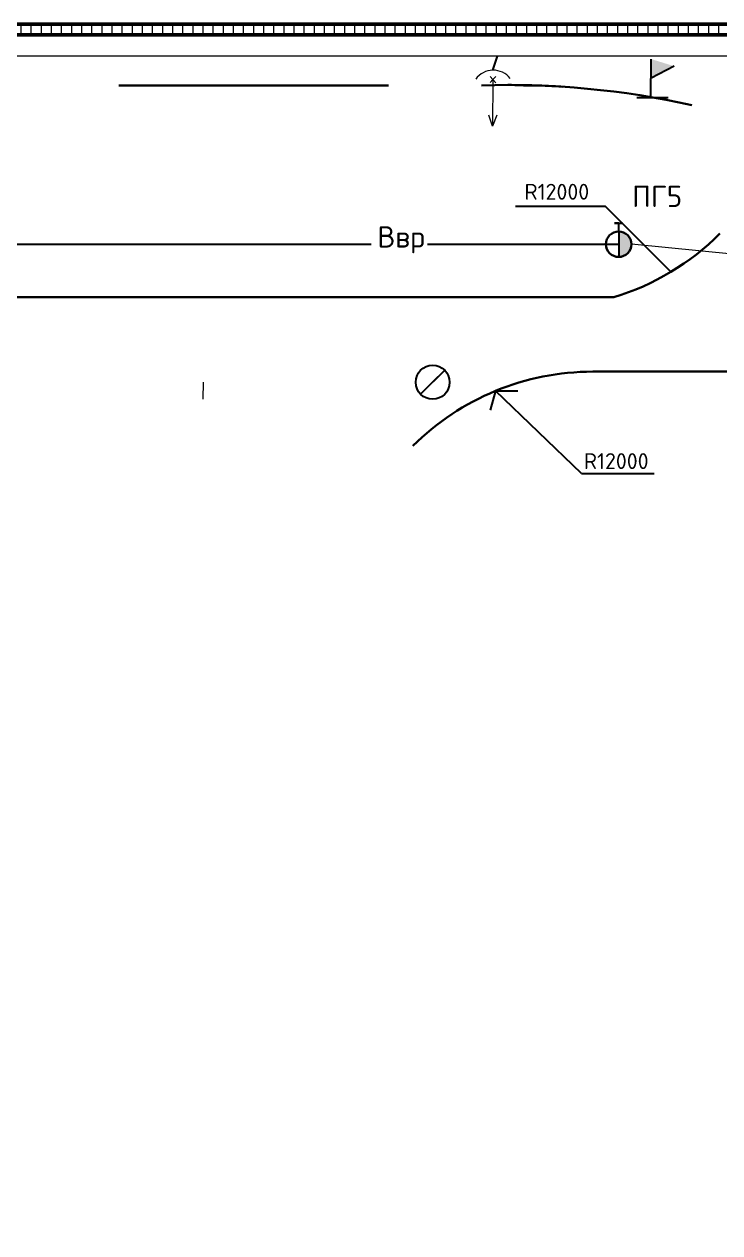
# Model space of a CAD drawing. Header units: millimetres. Extents: x -782 to 10910, y 3841 to 9763.
# Drawn here: x 1863.6 to 1929.1, y 7282.5 to 7396.3 of the extents above; entities that cross this region are included whole.
import ezdxf

# ---------------------------------------------------------------- set-up
doc = ezdxf.new("R2010")
doc.units = ezdxf.units.MM
doc.linetypes.add('штриховая2', pattern=[9.525, 6.35, -3.175])
doc.layers.add('1', color=7, linetype='Continuous')
for name, color, linetype, lineweight in [('желтый', 2, 'Continuous', 30), ('красный', 1, 'Continuous', 30), ('Тонкая 0.3', 140, 'Continuous', 25)]:
    doc.layers.add(name, color=color, linetype=linetype, lineweight=lineweight)
doc.styles.add('Isocpeur', font='isocpeur.ttf')

msp = doc.modelspace()

# ---------------------------------------------------------------- hatches: boundary and pattern name
at = {"lineweight": 20}
h = msp.add_hatch(dxfattribs=at)
h.set_pattern_fill('ANSI31', color=256, scale=0.3, angle=45)
h.set_pattern_definition([(90, (-526.49585, 4063.574), (-0.9525, 2e-16), [])])
h.paths.add_polyline_path([(1984.791694, 7396.313074), (1983.791694, 7396.313074), (1653.199057, 7396.313074), (1654.199057, 7395.313074), (1983.791694, 7395.313074)])
h.paths.add_polyline_path([(1983.791694, 7123.37012), (1654.199057, 7123.37012), (1653.199057, 7122.37012), (1984.791694, 7122.37012)])
at = {"lineweight": 25}
h = msp.add_hatch(color=256, dxfattribs=at)
h.dxf.hatch_style = 1
h.paths.add_polyline_path([(1920.812523, 7375.584232, 0.4142135624), (1919.612525, 7376.78423), (1919.612525, 7374.384234, 0.4142135624)])
at = {"layer": 'Тонкая 0.3', "ltscale": 5}
msp.add_hatch(color=7, dxfattribs=at).paths.add_polyline_path([(1922.672785, 7393.028496), (1922.659057, 7391.237309), (1924.846207, 7392.350542)])

# ---------------------------------------------------------------- linework, layer by layer
at = {"lineweight": 50}
msp.add_line((1653.199057, 7396.313074), (1983.791694, 7396.313074), dxfattribs=at)
at = {"color": 240, "lineweight": 20, "true_color": 0xed1f24}
msp.add_line((1981.791694, 7393.313027), (1818.66911, 7393.313027), dxfattribs=at)
at = {"color": 1, "lineweight": 25}
msp.add_line((1907.756099, 7391.978322), (1908.199041, 7393.313027), dxfattribs=at)
at = {"linetype": 'штриховая2', "lineweight": 30, "ltscale": 4}
msp.add_line((1720.135747, 7390.584232), (1911.742956, 7390.543775), dxfattribs=at)
at = {"lineweight": 25}
for p, q in [((1918.357951, 7379.126853), (1909.903163, 7379.126853)), ((1924.513216, 7372.971588), (1918.357951, 7379.126853)), ((1919.612525, 7377.584229), (1919.212526, 7377.584229)), ((1919.212526, 7377.584229), (1920.012524, 7377.584229)), ((1919.612525, 7376.78423), (1919.612525, 7377.584229)), ((1919.612525, 7376.78423), (1919.612525, 7374.384234)), ((1903.221577, 7363.715601), (1900.958839, 7361.452863)), ((1902.090208, 7362.584232), (1903.221577, 7363.715601)), ((1908.004749, 7361.765421), (1907.520175, 7359.956964)), ((1916.12054, 7353.985367), (1908.004749, 7361.765421)), ((1908.004749, 7361.765421), (1910.120388, 7361.765421)), ((1916.12054, 7353.985367), (1922.952418, 7353.985367))]:
    msp.add_line(p, q, dxfattribs=at)
at = {"color": 5, "lineweight": 25}
for p, q in [((1783.311185, 7375.584232), (1896.281936, 7375.584232)), ((1901.589733, 7375.584232), (1919.612525, 7375.584232))]:
    msp.add_line(p, q, dxfattribs=at)
at = {"color": 5, "lineweight": 20}
msp.add_line((1930.65075, 7374.60632), (1920.812523, 7375.584232), dxfattribs=at)
at = {"lineweight": 30}
for p, q in [((1688.199057, 7370.584232), (1919.146265, 7370.590803)), ((1934.767368, 7363.584232), (1917.169619, 7363.584232))]:
    msp.add_line(p, q, dxfattribs=at)
at = {"lineweight": 13}
msp.add_line((1880.467931, 7362.584232), (1880.444895, 7360.9844), dxfattribs=at)
at = {"lineweight": 50}
msp.add_lwpolyline([(1654.199057, 7153.584719), (1654.199057, 7395.313074), (1983.791694, 7395.313074), (1983.791694, 7370.584232)], dxfattribs=at)
at = {"lineweight": 25}
msp.add_circle((1902.090208, 7362.584232), 1.599997, dxfattribs=at)
at = {"linetype": 'штриховая2', "lineweight": 30, "ltscale": 4}
for start, end in [(77.49619623, 91.79804582), (86.35551781, 90)]:
    msp.add_arc((1909.199057, 7310.584232), 80, start, end, dxfattribs=at)
at = {"lineweight": 30}
for centre, start, end in [((1912.170946, 7393.554795), 286.89617377, 315), ((1917.169619, 7339.584232), 90, 134.89907344)]:
    msp.add_arc(centre, 24, start, end, dxfattribs=at)
at = {"layer": 'желтый', "color": 5}
msp.add_circle((1919.612525, 7375.584232), 1.199998, dxfattribs=at)
at = {"layer": 'красный', "color": 1, "lineweight": 20}
for p, q in [((1907.768416, 7391.101328), (1907.500026, 7390.807481)), ((1907.768416, 7391.101328), (1907.504813, 7391.399477)), ((1907.768416, 7391.101328), (1907.732758, 7386.691479)), ((1907.768416, 7391.101328), (1908.036805, 7391.395175)), ((1907.768416, 7391.101328), (1908.032018, 7390.803179)), ((1907.732758, 7386.691479), (1907.366835, 7387.750435)), ((1908.144173, 7387.744149), (1907.732758, 7386.691479))]:
    msp.add_line(p, q, dxfattribs=at)
msp.add_arc((1907.795992, 7389.959649), 2.019068, 37.53861683, 144.72563763, dxfattribs=at)
at = {"layer": 'Тонкая 0.3', "color": 7, "ltscale": 5}
for p, q in [((1922.64533, 7389.446122), (1922.672785, 7393.028496)), ((1924.846207, 7392.350542), (1922.659057, 7391.237309)), ((1921.327534, 7389.416019), (1924.26247, 7389.393526))]:
    msp.add_line(p, q, dxfattribs=at)

# ---------------------------------------------------------------- texts
at = {"lineweight": 40, "insert": (1923.238578, 7380.094332), "char_height": 2, "width": 15.99997333, "attachment_point": 5, "style": 'Isocpeur'}
msp.add_mtext('ПГ5', dxfattribs=at)
at = {"layer": '1', "width": 335.51997649, "style": 'Isocpeur'}
for s, insert, char_height, attachment_point in [('\\A1;R12000', (1916.835329, 7381.277567), 1.4999975, 3), ('\\A1;Ввр', (1896.888091, 7377.27601), 2, 1), ('\\A1;R12000', (1922.430486, 7355.906422), 1.4999975, 3)]:
    msp.add_mtext(s, dxfattribs=dict(at, insert=insert, char_height=char_height, attachment_point=attachment_point))

doc.saveas('drawing.dxf')
